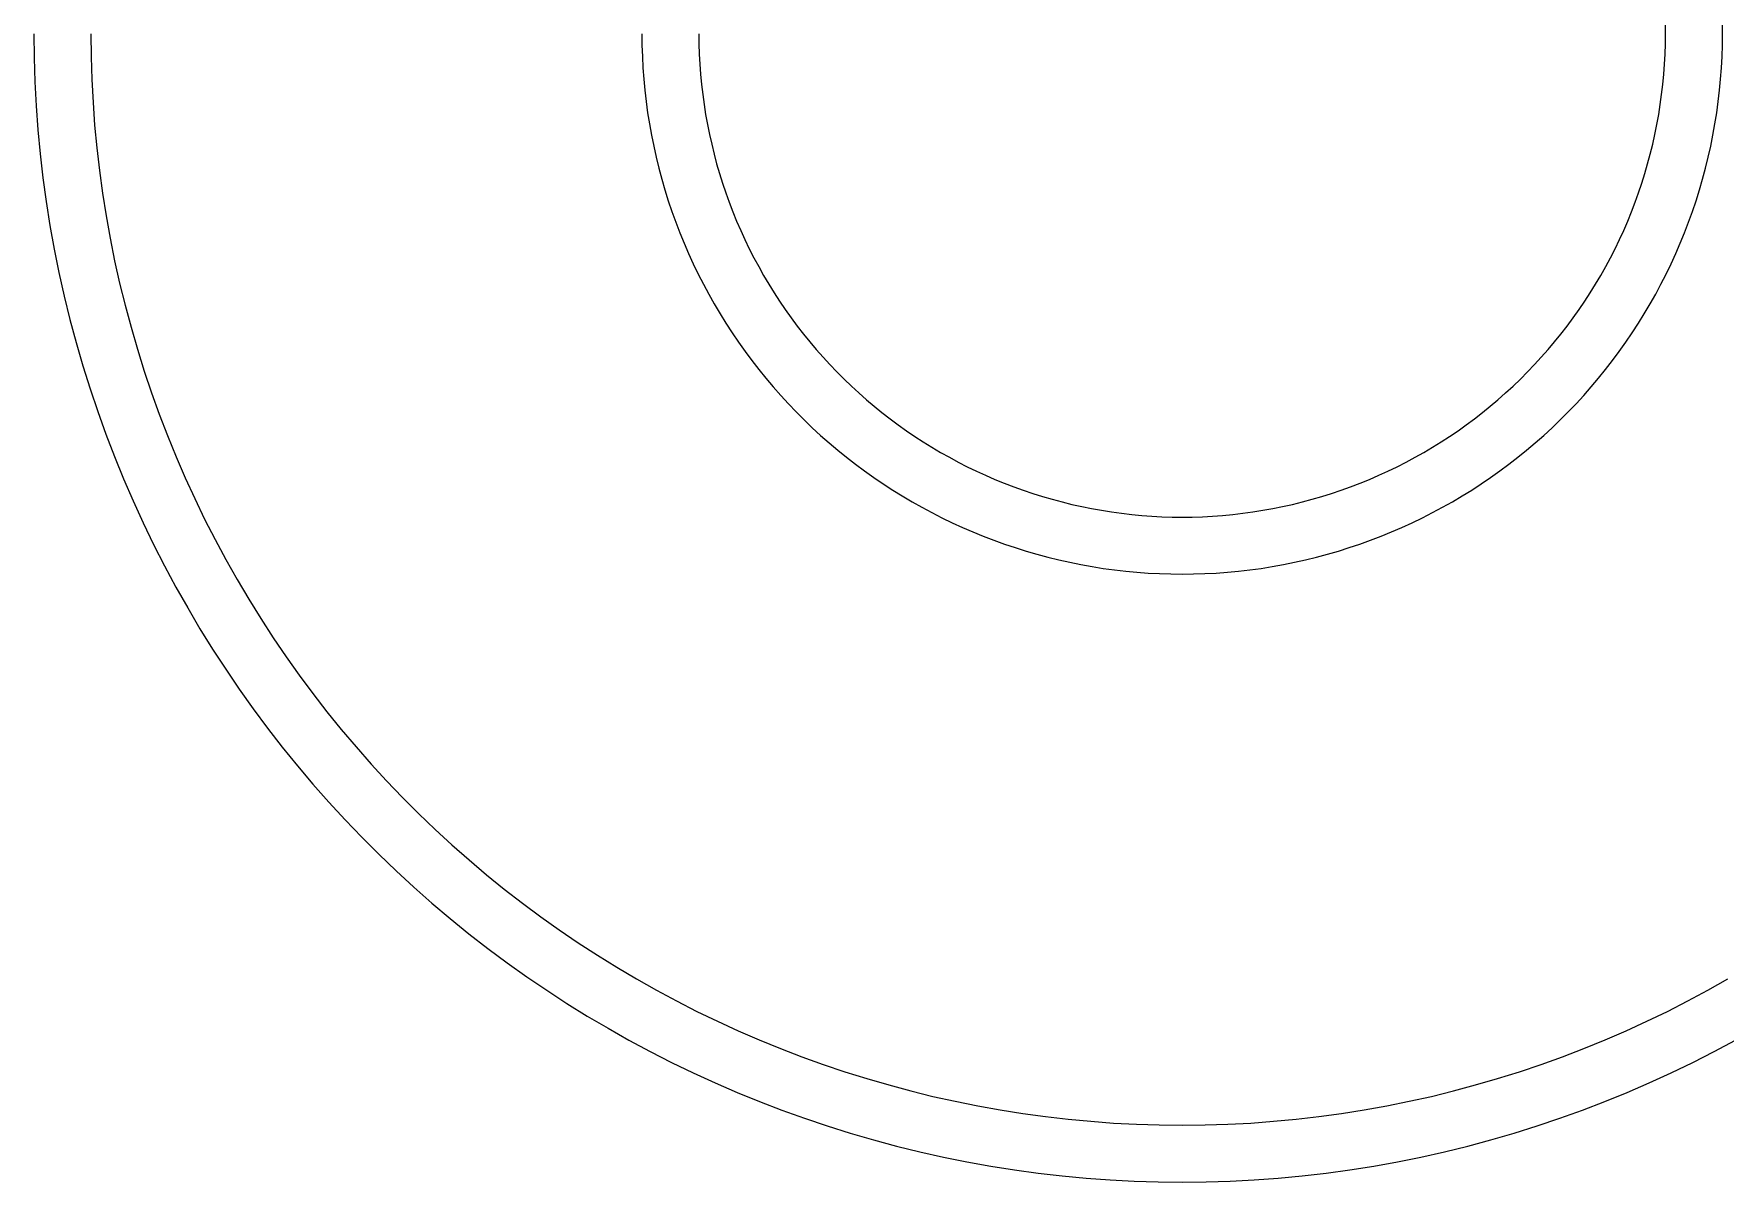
# Model space of a CAD drawing. Header units: metres. Extents: x 0.1 to 21.3, y -11.9 to -0.1.
# Drawn here: x 13.649 to 16.43, y -7.777 to -5.888 of the extents above; entities that cross this region are included whole.
import ezdxf

# ---------------------------------------------------------------- set-up
doc = ezdxf.new("R2010")
doc.units = ezdxf.units.M

msp = doc.modelspace()

# ---------------------------------------------------------------- linework, layer by layer
at = {"layer": 'GROUP2'}
for p, q in [((16.4259, -5.8879), (16.4257, -5.8693)), ((13.6486, -5.8879), (13.649, -5.9274)), ((13.7423, -5.8879), (13.7427, -5.9255)), ((14.6486, -5.8879), (14.6488, -5.9065)), ((14.7424, -5.8879), (14.7425, -5.9045)), ((16.3321, -5.8879), (16.3319, -5.8712)), ((16.3319, -5.9045), (16.3321, -5.8879)), ((16.4257, -5.9065), (16.4259, -5.8879)), ((14.6488, -5.9065), (14.6494, -5.9251)), ((14.7425, -5.9045), (14.7431, -5.9212)), ((14.7431, -5.9212), (14.7439, -5.9378)), ((16.3305, -5.9378), (16.3314, -5.9212)), ((16.3314, -5.9212), (16.3319, -5.9045)), ((16.4251, -5.9251), (16.4257, -5.9065)), ((13.649, -5.9274), (13.6502, -5.967)), ((13.7427, -5.9255), (13.7439, -5.9631)), ((14.6494, -5.9251), (14.6504, -5.9437)), ((14.6504, -5.9437), (14.6517, -5.9622)), ((14.7439, -5.9378), (14.7452, -5.9544)), ((16.3293, -5.9544), (16.3305, -5.9378)), ((16.4228, -5.9622), (16.4241, -5.9437)), ((16.4241, -5.9437), (16.4251, -5.9251)), ((13.6502, -5.967), (13.6523, -6.0065)), ((13.7439, -5.9631), (13.7459, -6.0006)), ((14.6517, -5.9622), (14.6535, -5.9808)), ((14.7452, -5.9544), (14.7467, -5.971)), ((14.7467, -5.971), (14.7486, -5.9875)), ((16.3258, -5.9875), (16.3278, -5.971)), ((16.3278, -5.971), (16.3293, -5.9544)), ((16.421, -5.9808), (16.4228, -5.9622)), ((13.6523, -6.0065), (13.6552, -6.0459)), ((13.7459, -6.0006), (13.7486, -6.0381)), ((14.6535, -5.9808), (14.6556, -5.9993)), ((14.6556, -5.9993), (14.6581, -6.0177)), ((14.7486, -5.9875), (14.7509, -6.004)), ((14.7509, -6.004), (14.7535, -6.0205)), ((16.321, -6.0205), (16.3236, -6.004)), ((16.3236, -6.004), (16.3258, -5.9875)), ((16.4163, -6.0177), (16.4189, -5.9993)), ((16.4189, -5.9993), (16.421, -5.9808)), ((14.6581, -6.0177), (14.6611, -6.0361)), ((14.6611, -6.0361), (14.6643, -6.0544)), ((14.7535, -6.0205), (14.7564, -6.0368)), ((16.318, -6.0368), (16.321, -6.0205)), ((16.4101, -6.0544), (16.4134, -6.0361)), ((16.4134, -6.0361), (16.4163, -6.0177)), ((13.6552, -6.0459), (13.6589, -6.0853)), ((13.7486, -6.0381), (13.7521, -6.0755)), ((14.6643, -6.0544), (14.668, -6.0726)), ((14.7564, -6.0368), (14.7597, -6.0532)), ((14.7597, -6.0532), (14.7634, -6.0694)), ((16.3111, -6.0694), (16.3147, -6.0532)), ((16.3147, -6.0532), (16.318, -6.0368)), ((16.4065, -6.0726), (16.4101, -6.0544)), ((13.6589, -6.0853), (13.6634, -6.1246)), ((13.7521, -6.0755), (13.7565, -6.1129)), ((14.668, -6.0726), (14.6721, -6.0908)), ((14.6721, -6.0908), (14.6765, -6.1089)), ((14.7634, -6.0694), (14.7673, -6.0856)), ((14.7673, -6.0856), (14.7716, -6.1016)), ((16.3028, -6.1016), (16.3071, -6.0856)), ((16.3071, -6.0856), (16.3111, -6.0694)), ((16.398, -6.1089), (16.4024, -6.0908)), ((16.4024, -6.0908), (16.4065, -6.0726)), ((13.7565, -6.1129), (13.7616, -6.1501)), ((14.6765, -6.1089), (14.6813, -6.1269)), ((14.7716, -6.1016), (14.7763, -6.1176)), ((14.7763, -6.1176), (14.7813, -6.1335)), ((16.2932, -6.1335), (16.2982, -6.1176)), ((16.2982, -6.1176), (16.3028, -6.1016)), ((16.3931, -6.1269), (16.398, -6.1089)), ((13.6634, -6.1246), (13.6688, -6.1638)), ((14.6813, -6.1269), (14.6865, -6.1447)), ((14.6865, -6.1447), (14.6921, -6.1625)), ((14.7813, -6.1335), (14.7866, -6.1493)), ((16.2879, -6.1493), (16.2932, -6.1335)), ((16.3824, -6.1625), (16.3879, -6.1447)), ((16.3879, -6.1447), (16.3931, -6.1269)), ((13.6688, -6.1638), (13.675, -6.2029)), ((13.7616, -6.1501), (13.7674, -6.1872)), ((14.6921, -6.1625), (14.698, -6.1801)), ((14.7866, -6.1493), (14.7922, -6.165)), ((14.7922, -6.165), (14.7982, -6.1805)), ((16.2763, -6.1805), (16.2823, -6.165)), ((16.2823, -6.165), (16.2879, -6.1493)), ((16.3764, -6.1801), (16.3824, -6.1625)), ((13.675, -6.2029), (13.682, -6.2418)), ((13.7674, -6.1872), (13.7741, -6.2242)), ((14.698, -6.1801), (14.7043, -6.1976)), ((14.7043, -6.1976), (14.711, -6.215)), ((14.7982, -6.1805), (14.8045, -6.1959)), ((14.8045, -6.1959), (14.8111, -6.2112)), ((16.2634, -6.2112), (16.27, -6.1959)), ((16.27, -6.1959), (16.2763, -6.1805)), ((16.3635, -6.215), (16.3701, -6.1976)), ((16.3701, -6.1976), (16.3764, -6.1801)), ((13.7741, -6.2242), (13.7815, -6.2611)), ((14.711, -6.215), (14.718, -6.2322)), ((14.8111, -6.2112), (14.818, -6.2263)), ((14.818, -6.2263), (14.8253, -6.2413)), ((16.2492, -6.2413), (16.2565, -6.2263)), ((16.2565, -6.2263), (16.2634, -6.2112)), ((16.3564, -6.2322), (16.3635, -6.215)), ((13.682, -6.2418), (13.6898, -6.2806)), ((14.718, -6.2322), (14.7254, -6.2493)), ((14.7254, -6.2493), (14.7332, -6.2663)), ((14.8253, -6.2413), (14.8328, -6.2562)), ((14.8328, -6.2562), (14.8407, -6.2708)), ((16.2338, -6.2708), (16.2417, -6.2562)), ((16.2417, -6.2562), (16.2492, -6.2413)), ((16.3413, -6.2663), (16.349, -6.2493)), ((16.349, -6.2493), (16.3564, -6.2322)), ((13.6898, -6.2806), (13.6985, -6.3192)), ((13.7815, -6.2611), (13.7897, -6.2978)), ((14.7332, -6.2663), (14.7413, -6.283)), ((14.7413, -6.283), (14.7497, -6.2996)), ((14.8407, -6.2708), (14.8489, -6.2853)), ((14.8489, -6.2853), (14.8573, -6.2997)), ((16.2171, -6.2997), (16.2256, -6.2853)), ((16.2256, -6.2853), (16.2338, -6.2708)), ((16.3247, -6.2996), (16.3332, -6.283)), ((16.3332, -6.283), (16.3413, -6.2663)), ((13.7897, -6.2978), (13.7987, -6.3343)), ((14.7497, -6.2996), (14.7585, -6.316)), ((14.8573, -6.2997), (14.8661, -6.3138)), ((14.8661, -6.3138), (14.8752, -6.3278)), ((16.1993, -6.3278), (16.2084, -6.3138)), ((16.2084, -6.3138), (16.2171, -6.2997)), ((16.316, -6.316), (16.3247, -6.2996)), ((13.6985, -6.3192), (13.7079, -6.3576)), ((13.7987, -6.3343), (13.8084, -6.3706)), ((14.7585, -6.316), (14.7677, -6.3322)), ((14.7677, -6.3322), (14.7771, -6.3482)), ((14.8752, -6.3278), (14.8845, -6.3415)), ((14.8845, -6.3415), (14.8942, -6.3551)), ((16.1803, -6.3551), (16.19, -6.3415)), ((16.19, -6.3415), (16.1993, -6.3278)), ((16.2973, -6.3482), (16.3068, -6.3322)), ((16.3068, -6.3322), (16.316, -6.316)), ((13.7079, -6.3576), (13.7181, -6.3958)), ((14.7771, -6.3482), (14.7869, -6.364)), ((14.7869, -6.364), (14.7971, -6.3797)), ((14.8942, -6.3551), (14.9041, -6.3685)), ((14.9041, -6.3685), (14.9143, -6.3816)), ((16.1602, -6.3816), (16.1704, -6.3685)), ((16.1704, -6.3685), (16.1803, -6.3551)), ((16.2774, -6.3797), (16.2875, -6.364)), ((16.2875, -6.364), (16.2973, -6.3482)), ((13.7181, -6.3958), (13.7292, -6.4338)), ((13.8084, -6.3706), (13.8189, -6.4067)), ((14.7971, -6.3797), (14.8075, -6.395)), ((14.8075, -6.395), (14.8183, -6.4102)), ((14.9143, -6.3816), (14.9248, -6.3946)), ((14.9248, -6.3946), (14.9355, -6.4073)), ((16.139, -6.4073), (16.1497, -6.3946)), ((16.1497, -6.3946), (16.1602, -6.3816)), ((16.2562, -6.4102), (16.2669, -6.395)), ((16.2669, -6.395), (16.2774, -6.3797)), ((13.8189, -6.4067), (13.8302, -6.4426)), ((14.8183, -6.4102), (14.8294, -6.4252)), ((14.8294, -6.4252), (14.8408, -6.4399)), ((14.9355, -6.4073), (14.9465, -6.4198)), ((14.9465, -6.4198), (14.9578, -6.432)), ((16.1167, -6.432), (16.1279, -6.4198)), ((16.1279, -6.4198), (16.139, -6.4073)), ((16.2337, -6.4399), (16.2451, -6.4252)), ((16.2451, -6.4252), (16.2562, -6.4102)), ((13.7292, -6.4338), (13.741, -6.4715)), ((13.8302, -6.4426), (13.8421, -6.4782)), ((14.8408, -6.4399), (14.8525, -6.4543)), ((14.9578, -6.432), (14.9693, -6.444)), ((14.9693, -6.444), (14.9811, -6.4558)), ((16.0934, -6.4558), (16.1052, -6.444)), ((16.1052, -6.444), (16.1167, -6.432)), ((16.2219, -6.4543), (16.2337, -6.4399)), ((13.741, -6.4715), (13.7536, -6.509)), ((13.8421, -6.4782), (13.8549, -6.5136)), ((14.8525, -6.4543), (14.8646, -6.4685)), ((14.8646, -6.4685), (14.8769, -6.4825)), ((14.9811, -6.4558), (14.9931, -6.4673)), ((14.9931, -6.4673), (15.0054, -6.4786)), ((15.0054, -6.4786), (15.0179, -6.4896)), ((16.0566, -6.4896), (16.0691, -6.4786)), ((16.0691, -6.4786), (16.0814, -6.4673)), ((16.0814, -6.4673), (16.0934, -6.4558)), ((16.1976, -6.4825), (16.2099, -6.4685)), ((16.2099, -6.4685), (16.2219, -6.4543)), ((13.7536, -6.509), (13.767, -6.5462)), ((14.8769, -6.4825), (14.8895, -6.4962)), ((14.8895, -6.4962), (14.9023, -6.5096)), ((15.0179, -6.4896), (15.0306, -6.5004)), ((15.0306, -6.5004), (15.0435, -6.5108)), ((16.031, -6.5108), (16.0439, -6.5004)), ((16.0439, -6.5004), (16.0566, -6.4896)), ((16.1721, -6.5096), (16.185, -6.4962)), ((16.185, -6.4962), (16.1976, -6.4825)), ((13.8549, -6.5136), (13.8684, -6.5486)), ((14.9023, -6.5096), (14.9155, -6.5228)), ((14.9155, -6.5228), (14.9289, -6.5357)), ((14.9289, -6.5357), (14.9426, -6.5483)), ((15.0435, -6.5108), (15.0567, -6.521)), ((15.0567, -6.521), (15.07, -6.531)), ((15.07, -6.531), (15.0836, -6.5406)), ((15.9909, -6.5406), (16.0045, -6.531)), ((16.0045, -6.531), (16.0178, -6.521)), ((16.0178, -6.521), (16.031, -6.5108)), ((16.1319, -6.5483), (16.1455, -6.5357)), ((16.1455, -6.5357), (16.159, -6.5228)), ((16.159, -6.5228), (16.1721, -6.5096)), ((13.767, -6.5462), (13.7812, -6.5832)), ((13.8684, -6.5486), (13.8826, -6.5835)), ((14.9426, -6.5483), (14.9566, -6.5606)), ((14.9566, -6.5606), (14.9708, -6.5726)), ((15.0836, -6.5406), (15.0974, -6.55)), ((15.0974, -6.55), (15.1113, -6.559)), ((15.1113, -6.559), (15.1255, -6.5678)), ((15.949, -6.5678), (15.9632, -6.559)), ((15.9632, -6.559), (15.9771, -6.55)), ((15.9771, -6.55), (15.9909, -6.5406)), ((16.1037, -6.5726), (16.1179, -6.5606)), ((16.1179, -6.5606), (16.1319, -6.5483)), ((13.7812, -6.5832), (13.7961, -6.6198)), ((13.8826, -6.5835), (13.8975, -6.618)), ((14.9708, -6.5726), (14.9853, -6.5843)), ((14.9853, -6.5843), (15, -6.5957)), ((15.1255, -6.5678), (15.1398, -6.5763)), ((15.1398, -6.5763), (15.1543, -6.5844)), ((15.1543, -6.5844), (15.169, -6.5923)), ((15.169, -6.5923), (15.1838, -6.5999)), ((15.8907, -6.5999), (15.9055, -6.5923)), ((15.9055, -6.5923), (15.9202, -6.5844)), ((15.9202, -6.5844), (15.9347, -6.5763)), ((15.9347, -6.5763), (15.949, -6.5678)), ((16.0745, -6.5957), (16.0892, -6.5843)), ((16.0892, -6.5843), (16.1037, -6.5726)), ((13.7961, -6.6198), (13.8118, -6.6561)), ((13.8975, -6.618), (13.9131, -6.6521)), ((15, -6.5957), (15.0149, -6.6068)), ((15.0149, -6.6068), (15.0301, -6.6176)), ((15.0301, -6.6176), (15.0455, -6.6281)), ((15.1838, -6.5999), (15.1988, -6.6071)), ((15.1988, -6.6071), (15.2139, -6.614)), ((15.2139, -6.614), (15.2292, -6.6207)), ((15.8453, -6.6207), (15.8605, -6.614)), ((15.8605, -6.614), (15.8757, -6.6071)), ((15.8757, -6.6071), (15.8907, -6.5999)), ((16.029, -6.6281), (16.0444, -6.6176)), ((16.0444, -6.6176), (16.0596, -6.6068)), ((16.0596, -6.6068), (16.0745, -6.5957)), ((15.0455, -6.6281), (15.0611, -6.6382)), ((15.0611, -6.6382), (15.0769, -6.648)), ((15.0769, -6.648), (15.0929, -6.6575)), ((15.2292, -6.6207), (15.2446, -6.6269)), ((15.2446, -6.6269), (15.2602, -6.6329)), ((15.2602, -6.6329), (15.2758, -6.6386)), ((15.2758, -6.6386), (15.2916, -6.6439)), ((15.2916, -6.6439), (15.3075, -6.6488)), ((15.767, -6.6488), (15.7829, -6.6439)), ((15.7829, -6.6439), (15.7986, -6.6386)), ((15.7986, -6.6386), (15.8143, -6.6329)), ((15.8143, -6.6329), (15.8299, -6.6269)), ((15.8299, -6.6269), (15.8453, -6.6207)), ((15.9816, -6.6575), (15.9976, -6.648)), ((15.9976, -6.648), (16.0134, -6.6382)), ((16.0134, -6.6382), (16.029, -6.6281)), ((13.8118, -6.6561), (13.8283, -6.6921)), ((13.9131, -6.6521), (13.9295, -6.686)), ((15.0929, -6.6575), (15.1091, -6.6666)), ((15.1091, -6.6666), (15.1255, -6.6754)), ((15.1255, -6.6754), (15.1421, -6.6838)), ((15.3075, -6.6488), (15.3235, -6.6535)), ((15.3235, -6.6535), (15.3396, -6.6578)), ((15.3396, -6.6578), (15.3557, -6.6618)), ((15.3557, -6.6618), (15.372, -6.6654)), ((15.372, -6.6654), (15.3883, -6.6687)), ((15.3883, -6.6687), (15.4047, -6.6716)), ((15.4047, -6.6716), (15.4211, -6.6742)), ((15.4211, -6.6742), (15.4376, -6.6765)), ((15.6369, -6.6765), (15.6534, -6.6742)), ((15.6534, -6.6742), (15.6698, -6.6716)), ((15.6698, -6.6716), (15.6862, -6.6687)), ((15.6862, -6.6687), (15.7025, -6.6654)), ((15.7025, -6.6654), (15.7188, -6.6618)), ((15.7188, -6.6618), (15.7349, -6.6578)), ((15.7349, -6.6578), (15.751, -6.6535)), ((15.751, -6.6535), (15.767, -6.6488)), ((15.9324, -6.6838), (15.9489, -6.6754)), ((15.9489, -6.6754), (15.9653, -6.6666)), ((15.9653, -6.6666), (15.9816, -6.6575)), ((13.8283, -6.6921), (13.8455, -6.7277)), ((13.9295, -6.686), (13.9466, -6.7195)), ((15.1421, -6.6838), (15.1589, -6.6919)), ((15.1589, -6.6919), (15.1758, -6.6997)), ((15.1758, -6.6997), (15.1929, -6.7071)), ((15.4376, -6.6765), (15.4542, -6.6784)), ((15.4542, -6.6784), (15.4707, -6.68)), ((15.4707, -6.68), (15.4873, -6.6812)), ((15.4873, -6.6812), (15.504, -6.6821)), ((15.504, -6.6821), (15.5206, -6.6826)), ((15.5206, -6.6826), (15.5372, -6.6828)), ((15.5372, -6.6828), (15.5539, -6.6826)), ((15.5539, -6.6826), (15.5705, -6.6821)), ((15.5705, -6.6821), (15.5872, -6.6812)), ((15.5872, -6.6812), (15.6038, -6.68)), ((15.6038, -6.68), (15.6203, -6.6784)), ((15.6203, -6.6784), (15.6369, -6.6765)), ((15.8816, -6.7071), (15.8987, -6.6997)), ((15.8987, -6.6997), (15.9156, -6.6919)), ((15.9156, -6.6919), (15.9324, -6.6838)), ((13.8455, -6.7277), (13.8635, -6.7629)), ((13.9466, -6.7195), (13.9643, -6.7526)), ((15.1929, -6.7071), (15.2101, -6.7141)), ((15.2101, -6.7141), (15.2275, -6.7208)), ((15.2275, -6.7208), (15.245, -6.7271)), ((15.245, -6.7271), (15.2626, -6.733)), ((15.8118, -6.733), (15.8295, -6.7271)), ((15.8295, -6.7271), (15.847, -6.7208)), ((15.847, -6.7208), (15.8644, -6.7141)), ((15.8644, -6.7141), (15.8816, -6.7071)), ((13.9643, -6.7526), (13.9828, -6.7854)), ((15.2626, -6.733), (15.2804, -6.7386)), ((15.2804, -6.7386), (15.2983, -6.7438)), ((15.2983, -6.7438), (15.3162, -6.7486)), ((15.3162, -6.7486), (15.3343, -6.753)), ((15.3343, -6.753), (15.3525, -6.7571)), ((15.3525, -6.7571), (15.3707, -6.7608)), ((15.7038, -6.7608), (15.722, -6.7571)), ((15.722, -6.7571), (15.7402, -6.753)), ((15.7402, -6.753), (15.7582, -6.7486)), ((15.7582, -6.7486), (15.7762, -6.7438)), ((15.7762, -6.7438), (15.7941, -6.7386)), ((15.7941, -6.7386), (15.8118, -6.733)), ((13.8635, -6.7629), (13.8822, -6.7978)), ((13.9828, -6.7854), (14.0019, -6.8177)), ((15.3707, -6.7608), (15.389, -6.7641)), ((15.389, -6.7641), (15.4074, -6.767)), ((15.4074, -6.767), (15.4259, -6.7695)), ((15.4259, -6.7695), (15.4444, -6.7717)), ((15.4444, -6.7717), (15.4629, -6.7734)), ((15.4629, -6.7734), (15.4814, -6.7748)), ((15.4814, -6.7748), (15.5, -6.7757)), ((15.5, -6.7757), (15.5186, -6.7763)), ((15.5186, -6.7763), (15.5372, -6.7765)), ((15.5372, -6.7765), (15.5559, -6.7763)), ((15.5559, -6.7763), (15.5745, -6.7757)), ((15.5745, -6.7757), (15.593, -6.7748)), ((15.593, -6.7748), (15.6116, -6.7734)), ((15.6116, -6.7734), (15.6301, -6.7717)), ((15.6301, -6.7717), (15.6486, -6.7695)), ((15.6486, -6.7695), (15.6671, -6.767)), ((15.6671, -6.767), (15.6854, -6.7641)), ((15.6854, -6.7641), (15.7038, -6.7608)), ((13.8822, -6.7978), (13.9016, -6.8322)), ((13.9016, -6.8322), (13.9217, -6.8663)), ((14.0019, -6.8177), (14.0217, -6.8497)), ((13.9217, -6.8663), (13.9426, -6.8999)), ((14.0217, -6.8497), (14.0422, -6.8812)), ((14.0422, -6.8812), (14.0633, -6.9123)), ((13.9426, -6.8999), (13.9641, -6.9331)), ((14.0633, -6.9123), (14.0851, -6.9429)), ((13.9641, -6.9331), (13.9863, -6.9658)), ((14.0851, -6.9429), (14.1075, -6.9731)), ((13.9863, -6.9658), (14.0093, -6.998)), ((14.1075, -6.9731), (14.1306, -7.0028)), ((14.0093, -6.998), (14.0328, -7.0298)), ((14.1306, -7.0028), (14.1542, -7.032)), ((14.0328, -7.0298), (14.0571, -7.061)), ((14.1542, -7.032), (14.1785, -7.0607)), ((14.0571, -7.061), (14.082, -7.0918)), ((14.1785, -7.0607), (14.2033, -7.0889)), ((14.082, -7.0918), (14.1075, -7.122)), ((14.2033, -7.0889), (14.2288, -7.1166)), ((14.2288, -7.1166), (14.2548, -7.1437)), ((14.1075, -7.122), (14.1337, -7.1517)), ((14.2548, -7.1437), (14.2814, -7.1703)), ((14.1337, -7.1517), (14.1604, -7.1808)), ((14.2814, -7.1703), (14.3085, -7.1963)), ((14.1604, -7.1808), (14.1878, -7.2093)), ((14.3085, -7.1963), (14.3362, -7.2218)), ((14.1878, -7.2093), (14.2158, -7.2373)), ((14.3362, -7.2218), (14.3644, -7.2466)), ((14.2158, -7.2373), (14.2443, -7.2647)), ((14.3644, -7.2466), (14.3931, -7.2709)), ((14.2443, -7.2647), (14.2735, -7.2915)), ((14.3931, -7.2709), (14.4223, -7.2946)), ((14.2735, -7.2915), (14.3031, -7.3176)), ((14.4223, -7.2946), (14.452, -7.3176)), ((14.3031, -7.3176), (14.3333, -7.3431)), ((14.3333, -7.3431), (14.3641, -7.368)), ((14.452, -7.3176), (14.4822, -7.34)), ((14.4822, -7.34), (14.5128, -7.3618)), ((14.3641, -7.368), (14.3953, -7.3923)), ((14.5128, -7.3618), (14.5439, -7.3829)), ((14.3953, -7.3923), (14.4271, -7.4159)), ((14.5439, -7.3829), (14.5755, -7.4034)), ((14.4271, -7.4159), (14.4593, -7.4388)), ((14.5755, -7.4034), (14.6074, -7.4232)), ((14.6074, -7.4232), (14.6398, -7.4423)), ((14.4593, -7.4388), (14.4921, -7.461)), ((14.6398, -7.4423), (14.6725, -7.4608)), ((16.402, -7.4608), (16.4347, -7.4423)), ((14.4921, -7.461), (14.5252, -7.4826)), ((14.5252, -7.4826), (14.5588, -7.5034)), ((14.6725, -7.4608), (14.7057, -7.4786)), ((14.7057, -7.4786), (14.7392, -7.4956)), ((16.3353, -7.4956), (16.3688, -7.4786)), ((16.3688, -7.4786), (16.402, -7.4608)), ((14.5588, -7.5034), (14.5929, -7.5235)), ((14.7392, -7.4956), (14.773, -7.512)), ((16.3015, -7.512), (16.3353, -7.4956)), ((14.5929, -7.5235), (14.6274, -7.543)), ((14.773, -7.512), (14.8072, -7.5276)), ((14.8072, -7.5276), (14.8417, -7.5426)), ((16.2328, -7.5426), (16.2673, -7.5276)), ((16.2673, -7.5276), (16.3015, -7.512)), ((14.6274, -7.543), (14.6622, -7.5617)), ((14.6622, -7.5617), (14.6975, -7.5796)), ((14.8417, -7.5426), (14.8765, -7.5568)), ((14.8765, -7.5568), (14.9116, -7.5702)), ((16.1629, -7.5702), (16.198, -7.5568)), ((16.198, -7.5568), (16.2328, -7.5426)), ((16.377, -7.5796), (16.4123, -7.5617)), ((16.4123, -7.5617), (16.4471, -7.543)), ((14.6975, -7.5796), (14.7331, -7.5968)), ((14.9116, -7.5702), (14.9469, -7.583)), ((14.9469, -7.583), (14.9826, -7.595)), ((16.0919, -7.595), (16.1275, -7.583)), ((16.1275, -7.583), (16.1629, -7.5702)), ((16.3414, -7.5968), (16.377, -7.5796)), ((14.7331, -7.5968), (14.769, -7.6133)), ((14.769, -7.6133), (14.8053, -7.629)), ((14.9826, -7.595), (15.0184, -7.6062)), ((15.0184, -7.6062), (15.0545, -7.6167)), ((15.0545, -7.6167), (15.0909, -7.6264)), ((15.9836, -7.6264), (16.0199, -7.6167)), ((16.0199, -7.6167), (16.056, -7.6062)), ((16.056, -7.6062), (16.0919, -7.595)), ((16.2691, -7.629), (16.3054, -7.6133)), ((16.3054, -7.6133), (16.3414, -7.5968)), ((14.8053, -7.629), (14.842, -7.6439)), ((14.842, -7.6439), (14.8789, -7.6581)), ((15.0909, -7.6264), (15.1274, -7.6354)), ((15.1274, -7.6354), (15.1641, -7.6436)), ((15.1641, -7.6436), (15.2009, -7.651)), ((15.8736, -7.651), (15.9104, -7.6436)), ((15.9104, -7.6436), (15.9471, -7.6354)), ((15.9471, -7.6354), (15.9836, -7.6264)), ((16.1956, -7.6581), (16.2325, -7.6439)), ((16.2325, -7.6439), (16.2691, -7.629)), ((14.8789, -7.6581), (14.9161, -7.6715)), ((14.9161, -7.6715), (14.9536, -7.6841)), ((15.2009, -7.651), (15.2379, -7.6577)), ((15.2379, -7.6577), (15.275, -7.6636)), ((15.275, -7.6636), (15.3123, -7.6687)), ((15.3123, -7.6687), (15.3496, -7.673)), ((15.3496, -7.673), (15.387, -7.6765)), ((15.387, -7.6765), (15.4245, -7.6793)), ((15.6499, -7.6793), (15.6874, -7.6765)), ((15.6874, -7.6765), (15.7249, -7.673)), ((15.7249, -7.673), (15.7622, -7.6687)), ((15.7622, -7.6687), (15.7994, -7.6636)), ((15.7994, -7.6636), (15.8366, -7.6577)), ((15.8366, -7.6577), (15.8736, -7.651)), ((16.1209, -7.6841), (16.1584, -7.6715)), ((16.1584, -7.6715), (16.1956, -7.6581)), ((14.9536, -7.6841), (14.9913, -7.696)), ((14.9913, -7.696), (15.0293, -7.707)), ((15.4245, -7.6793), (15.4621, -7.6812)), ((15.4621, -7.6812), (15.4996, -7.6824)), ((15.4996, -7.6824), (15.5372, -7.6828)), ((15.5372, -7.6828), (15.5748, -7.6824)), ((15.5748, -7.6824), (15.6124, -7.6812)), ((15.6124, -7.6812), (15.6499, -7.6793)), ((16.0451, -7.707), (16.0831, -7.696)), ((16.0831, -7.696), (16.1209, -7.6841)), ((15.0293, -7.707), (15.0675, -7.7172)), ((15.0675, -7.7172), (15.106, -7.7267)), ((15.106, -7.7267), (15.1446, -7.7353)), ((15.9299, -7.7353), (15.9685, -7.7267)), ((15.9685, -7.7267), (16.0069, -7.7172)), ((16.0069, -7.7172), (16.0451, -7.707)), ((15.1446, -7.7353), (15.1833, -7.7431)), ((15.1833, -7.7431), (15.2223, -7.7501)), ((15.2223, -7.7501), (15.2613, -7.7563)), ((15.2613, -7.7563), (15.3005, -7.7617)), ((15.774, -7.7617), (15.8131, -7.7563)), ((15.8131, -7.7563), (15.8522, -7.7501)), ((15.8522, -7.7501), (15.8911, -7.7431)), ((15.8911, -7.7431), (15.9299, -7.7353)), ((15.3005, -7.7617), (15.3398, -7.7662)), ((15.3398, -7.7662), (15.3792, -7.77)), ((15.3792, -7.77), (15.4186, -7.7729)), ((15.4186, -7.7729), (15.4582, -7.7749)), ((15.4582, -7.7749), (15.4977, -7.7762)), ((15.4977, -7.7762), (15.5372, -7.7766)), ((15.5372, -7.7766), (15.5768, -7.7762)), ((15.5768, -7.7762), (15.6163, -7.7749)), ((15.6163, -7.7749), (15.6558, -7.7729)), ((15.6558, -7.7729), (15.6953, -7.77)), ((15.6953, -7.77), (15.7347, -7.7662)), ((15.7347, -7.7662), (15.774, -7.7617))]:
    msp.add_line(p, q, dxfattribs=at)

doc.saveas('drawing.dxf')
